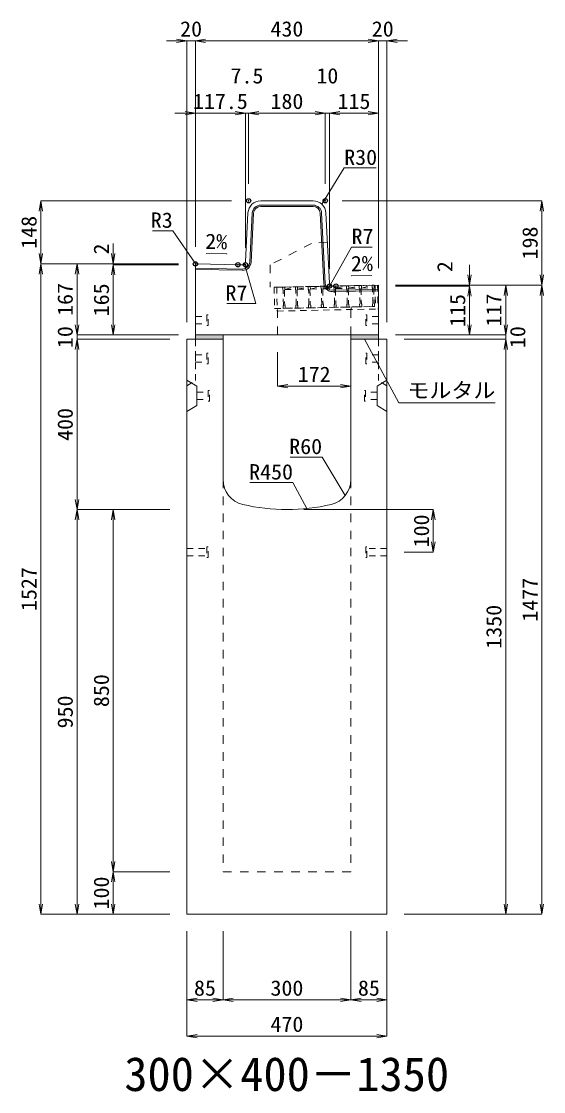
# Model space of a CAD drawing. Units: millimetres at full size. Extents: x -22536 to 51867, y -19720 to 38340.
# Drawn here: x 12276 to 13503, y 9334 to 11846 of the extents above; entities that cross this region are included whole.
import ezdxf
from ezdxf.enums import TextEntityAlignment as Align

# ---------------------------------------------------------------- set-up
doc = ezdxf.new("R2010")
doc.units = ezdxf.units.MM
doc.header["$LTSCALE"] = 20
doc.header["$PDMODE"] = 32
doc.header["$PDSIZE"] = 10
doc.linetypes.add('USER1', pattern=[2, 1, -1])
doc.linetypes.add('USER2', pattern=[1.35, 0.75, -0.6])
for name, color, linetype, lineweight in [('インサート', 3, 'USER2', 9), ('グレーチング', 7, 'USER2', 5), ('モルタル', 7, 'Continuous', 9), ('受枠', 3, 'USER2', 9), ('寸法線', 7, 'Continuous', 13), ('引出線', 4, 'Continuous', 13), ('本体', 2, 'Continuous', 13), ('目地', 132, 'Continuous', 5)]:
    doc.layers.add(name, color=color, linetype=linetype, lineweight=lineweight)
doc.layers.add('作業エリア', color=11, linetype='Continuous')
doc.layers.add('文字', color=7, linetype='Continuous')
doc.styles.add('ＭＳ 明朝', font='')
doc.styles.get('ＭＳ 明朝').set_extended_font_data('MS Mincho')

# ---------------------------------------------------------------- blocks, each defined once
blk = doc.blocks.new('open_arrow')
at = {"color": 0, "linetype": 'Continuous', "lineweight": -2}
blk.add_lwpolyline([(7.5, 1.25), (0, 0), (7.5, -1.25)], dxfattribs=at)

msp = doc.modelspace()

# ---------------------------------------------------------------- hatches: boundary and pattern name
at = {"layer": 'モルタル'}
for points in [[(12750, 11100), (12750, 11110), (12685, 11110), (12685, 11100)], [(13115, 11100), (13115, 11110), (13050, 11110), (13050, 11100)]]:
    msp.add_hatch(color=256, dxfattribs=at).paths.add_polyline_path(points)

# ---------------------------------------------------------------- linework, layer by layer
at = {"layer": 'インサート'}
for p, q in [((12715, 11157.5), (12712, 11157.5)), ((12712, 11157.5), (12712, 11132.5)), ((12715, 11132.5), (12715, 11157.5)), ((13085, 11157.5), (13088, 11157.5)), ((13085, 11132.5), (13085, 11157.5)), ((13088, 11157.5), (13088, 11132.5)), ((12685, 11153.5), (12712, 11153.5)), ((12685, 11153.5), (12685, 11136.5)), ((12685, 11136.5), (12712, 11136.5)), ((12712, 11132.5), (12715, 11132.5)), ((13088, 11132.5), (13085, 11132.5)), ((13115, 11153.5), (13088, 11153.5)), ((13115, 11136.5), (13088, 11136.5)), ((13115, 11153.5), (13115, 11136.5)), ((12685, 11063.5), (12712, 11063.5)), ((12685, 11063.5), (12685, 11046.5)), ((12715, 11067.5), (12712, 11067.5)), ((12712, 11067.5), (12712, 11042.5)), ((12715, 11042.5), (12715, 11067.5)), ((13085, 11067.5), (13088, 11067.5)), ((13085, 11042.5), (13085, 11067.5)), ((13088, 11067.5), (13088, 11042.5)), ((13115, 11063.5), (13088, 11063.5)), ((13115, 11063.5), (13115, 11046.5)), ((12685, 11046.5), (12712, 11046.5)), ((12712, 11042.5), (12715, 11042.5)), ((13088, 11042.5), (13085, 11042.5)), ((13115, 11046.5), (13088, 11046.5)), ((12688.2, 10975.5), (12715.2, 10975.5)), ((12688.2, 10975.5), (12688.2, 10958.5)), ((12688.2, 10958.5), (12715.2, 10958.5)), ((12718.2, 10979.5), (12715.2, 10979.5)), ((12715.2, 10979.5), (12715.2, 10954.5)), ((12718.2, 10954.5), (12718.2, 10979.5)), ((13081.8, 10979.5), (13084.8, 10979.5)), ((13081.8, 10954.5), (13081.8, 10979.5)), ((13084.8, 10979.5), (13084.8, 10954.5)), ((13111.8, 10975.5), (13084.8, 10975.5)), ((13111.8, 10958.5), (13084.8, 10958.5)), ((13111.8, 10975.5), (13111.8, 10958.5)), ((12715.2, 10954.5), (12718.2, 10954.5)), ((13084.8, 10954.5), (13081.8, 10954.5)), ((12665, 10608.5), (12712, 10608.5)), ((12665, 10608.5), (12665, 10591.5)), ((12715, 10612.5), (12712, 10612.5)), ((12712, 10612.5), (12712, 10587.5)), ((12715, 10587.5), (12715, 10612.5)), ((13088, 10612.5), (13085, 10612.5)), ((13085, 10612.5), (13085, 10587.5)), ((13088, 10587.5), (13088, 10612.5)), ((13135, 10608.5), (13088, 10608.5)), ((13135, 10591.5), (13135, 10608.5)), ((12665, 10591.5), (12712, 10591.5)), ((12712, 10587.5), (12715, 10587.5)), ((13085, 10587.5), (13088, 10587.5)), ((13135, 10591.5), (13088, 10591.5))]:
    msp.add_line(p, q, dxfattribs=at)
at = {"layer": 'グレーチング'}
for p, q in [((12889.92, 11222.5), (13104.88, 11226.8)), ((12895.04, 11216.6), (12919.92, 11223.1)), ((12895.04, 11216.6), (12920.04, 11217.1)), ((12925.04, 11217.2), (12949.91, 11223.7)), ((12925.04, 11217.2), (12950.03, 11217.7)), ((12955.03, 11217.8), (12979.91, 11224.3)), ((12955.03, 11217.8), (12980.03, 11218.3)), ((12985.03, 11218.4), (13009.9, 11224.9)), ((12985.03, 11218.4), (13010.02, 11218.9)), ((13015.02, 11219), (13039.89, 11225.5)), ((13015.02, 11219), (13040.01, 11219.5)), ((13045.01, 11219.6), (13069.89, 11226.1)), ((13045.01, 11219.6), (13070.01, 11220.1)), ((13075.01, 11220.2), (13099.88, 11226.7)), ((13075.01, 11220.2), (13100, 11220.7)), ((12890.92, 11172.51), (13105.88, 11176.81))]:
    msp.add_line(p, q, dxfattribs=at)
for points in [[(12889.92, 11222.5), (12894.92, 11222.6), (12895.04, 11216.6), (12894.06, 11215.58), (12894.78, 11179.59), (12895.8, 11178.61), (12895.92, 11172.61), (12890.92, 11172.51), (12890.8, 11178.51), (12891.78, 11179.53), (12891.06, 11215.52), (12890.04, 11216.5)], [(12919.92, 11223.1), (12924.92, 11223.2), (12925.04, 11217.2), (12924.06, 11216.18), (12924.78, 11180.19), (12925.8, 11179.21), (12925.92, 11173.21), (12920.92, 11173.11), (12920.8, 11179.11), (12921.78, 11180.13), (12921.06, 11216.12), (12920.04, 11217.1)], [(12949.91, 11223.7), (12954.91, 11223.8), (12955.03, 11217.8), (12954.05, 11216.78), (12954.77, 11180.79), (12955.79, 11179.81), (12955.91, 11173.81), (12950.91, 11173.71), (12950.79, 11179.71), (12951.77, 11180.73), (12951.05, 11216.72), (12950.03, 11217.7)], [(12979.91, 11224.3), (12984.91, 11224.4), (12985.03, 11218.4), (12984.05, 11217.38), (12984.77, 11181.39), (12985.79, 11180.41), (12985.91, 11174.41), (12980.91, 11174.31), (12980.79, 11180.31), (12981.77, 11181.33), (12981.05, 11217.32), (12980.03, 11218.3)], [(13009.9, 11224.9), (13014.9, 11225), (13015.02, 11219), (13014.04, 11217.98), (13014.76, 11181.99), (13015.78, 11181.01), (13015.9, 11175.01), (13010.9, 11174.91), (13010.78, 11180.91), (13011.76, 11181.93), (13011.04, 11217.92), (13010.02, 11218.9)], [(13039.89, 11225.5), (13044.89, 11225.6), (13045.01, 11219.6), (13044.03, 11218.58), (13044.75, 11182.59), (13045.77, 11181.61), (13045.89, 11175.61), (13040.89, 11175.51), (13040.77, 11181.51), (13041.75, 11182.53), (13041.03, 11218.52), (13040.01, 11219.5)], [(13069.89, 11226.1), (13074.89, 11226.2), (13075.01, 11220.2), (13074.03, 11219.18), (13074.75, 11183.19), (13075.77, 11182.21), (13075.89, 11176.21), (13070.89, 11176.11), (13070.77, 11182.11), (13071.75, 11183.13), (13071.03, 11219.12), (13070.01, 11220.1)], [(13099.88, 11226.7), (13104.88, 11226.8), (13105, 11220.8), (13104.02, 11219.78), (13104.74, 11183.79), (13105.76, 11182.81), (13105.88, 11176.81), (13100.88, 11176.71), (13100.76, 11182.71), (13101.74, 11183.73), (13101.02, 11219.72), (13100, 11220.7)]]:
    msp.add_lwpolyline(points, close=True, dxfattribs=at)
at = {"layer": 'モルタル'}
for points in [[(12685, 11110), (12750, 11110), (12750, 11100), (12685, 11100)], [(13050, 11110), (13115, 11110), (13115, 11100), (13050, 11100)]]:
    msp.add_lwpolyline(points, close=True, dxfattribs=at)
at = {"layer": '作業エリア'}
for p in [(12810, 11425), (12990, 11425), (12685, 11277), (12785, 11275), (12802.5, 11275), (13000, 11225), (13015, 11225)]:
    msp.add_point(p, dxfattribs=at)
at = {"layer": '受枠'}
for p, q in [((12869.93, 11222.1), (13112.88, 11226.96)), ((12869.93, 11222.1), (12870.93, 11172.11)), ((12875.93, 11222.22), (12877.05, 11166.23)), ((13106.88, 11226.84), (13107.88, 11176.85)), ((13112.88, 11226.96), (13114, 11170.97)), ((12870.93, 11172.11), (13107.88, 11176.85)), ((12877.05, 11166.23), (13114, 11170.97)), ((13050.89, 11175.71), (13051.01, 11169.71))]:
    msp.add_line(p, q, dxfattribs=at)
at = {"layer": '寸法線'}
for p, q in [((12733, 11800.58), (12617, 11800.58)), ((12665, 11140), (12665, 11800.58)), ((12685, 11800.58), (13115, 11800.58)), ((12685, 11317), (12685, 11800.58)), ((12685, 11317), (12685, 11800.58)), ((13067, 11800.58), (13183, 11800.58)), ((13115, 11267), (13115, 11800.58)), ((13115, 11267), (13115, 11800.58)), ((13135, 11140), (13135, 11800.58)), ((12637, 11630.58), (12802.5, 11630.58)), ((12685, 11317), (12685, 11630.58)), ((12754.5, 11630.58), (12858, 11630.58)), ((12802.5, 11315), (12802.5, 11630.58)), ((12802.5, 11315), (12802.5, 11630.58)), ((12810, 11465), (12810, 11630.58)), ((12810, 11630.58), (12990, 11630.58)), ((12810, 11465), (12810, 11630.58)), ((12942, 11630.58), (13048, 11630.58)), ((12990, 11465), (12990, 11630.58)), ((12990, 11465), (12990, 11630.58)), ((13000, 11265), (13000, 11630.58)), ((13000, 11630.58), (13115, 11630.58)), ((13000, 11265), (13000, 11630.58)), ((13115, 11267), (13115, 11630.58)), ((12322.06, 11425), (12322.06, 11277)), ((12770, 11425), (12322.06, 11425)), ((13030, 11425), (13498.78, 11425)), ((13498.78, 11425), (13498.78, 11227)), ((12492.06, 11325), (12492.06, 11227)), ((12645, 11277), (12322.06, 11277)), ((12322.06, 9750), (12322.06, 11277)), ((12645, 11277), (12322.06, 11277)), ((12407.06, 11277), (12407.06, 11110)), ((12645, 11277), (12407.06, 11277)), ((12645, 11277), (12492.06, 11277)), ((12645, 11275), (12492.06, 11275)), ((12492.06, 11275), (12492.06, 11110)), ((12645, 11275), (12492.06, 11275)), ((13328.78, 11275), (13328.78, 11177)), ((13155, 11227), (13328.78, 11227)), ((13155, 11227), (13413.78, 11227)), ((13155, 11227), (13498.78, 11227)), ((13155, 11227), (13498.78, 11227)), ((13155, 11225), (13328.78, 11225)), ((13155, 11225), (13328.78, 11225)), ((13328.78, 11225), (13328.78, 11110)), ((13413.78, 11227), (13413.78, 11110)), ((13498.78, 11227), (13498.78, 9750)), ((12407.06, 11158), (12407.06, 11052)), ((13413.78, 11158), (13413.78, 11052)), ((12645, 11110), (12407.06, 11110)), ((12645, 11110), (12407.06, 11110)), ((12645, 11110), (12492.06, 11110)), ((13155, 11110), (13328.78, 11110)), ((13155, 11110), (13413.78, 11110)), ((13155, 11110), (13413.78, 11110)), ((12625, 11100), (12407.06, 11100)), ((12407.06, 11100), (12407.06, 10700)), ((12625, 11100), (12407.06, 11100)), ((13175, 11100), (13413.78, 11100)), ((13175, 11100), (13413.78, 11100)), ((13413.78, 11100), (13413.78, 9750)), ((12878, 11070), (12878, 10989.77)), ((12878, 10989.77), (13050, 10989.77)), ((12625, 10700), (12407.06, 10700)), ((12407.06, 9750), (12407.06, 10700)), ((12625, 10700), (12407.06, 10700)), ((12492.06, 10700), (12492.06, 9850)), ((12625, 10700), (12492.06, 10700)), ((12940, 10700), (13243.78, 10700)), ((13243.78, 10700), (13243.78, 10600)), ((13175, 10600), (13243.78, 10600)), ((12625, 9850), (12492.06, 9850)), ((12492.06, 9850), (12492.06, 9750)), ((12625, 9850), (12492.06, 9850)), ((12625, 9750), (12322.06, 9750)), ((12625, 9750), (12407.06, 9750)), ((12625, 9750), (12492.06, 9750)), ((13175, 9750), (13413.78, 9750)), ((13175, 9750), (13498.78, 9750)), ((12665, 9710), (12665, 9548.84)), ((12665, 9710), (12665, 9463.84)), ((12750, 9710), (12750, 9548.84)), ((12750, 9710), (12750, 9548.84)), ((13050, 9710), (13050, 9548.84)), ((13050, 9710), (13050, 9548.84)), ((13135, 9710), (13135, 9548.84)), ((13135, 9710), (13135, 9463.84)), ((12665, 9548.84), (12750, 9548.84)), ((12750, 9548.84), (13050, 9548.84)), ((13050, 9548.84), (13135, 9548.84)), ((12665, 9463.84), (13135, 9463.84))]:
    msp.add_line(p, q, dxfattribs=at)
at = {"layer": '引出線'}
for points in [[(12982.14, 11416.74), (13034.6, 11502.07), (13109.27, 11502.07)], [(12685.9, 11276.08), (12631.83, 11354.5), (12584.11, 11354.5)], [(13001.83, 11226.93), (13051.86, 11316.53), (13099.79, 11316.53)], [(12759.18, 11300.18), (12710.44, 11301.15), (12759.18, 11300.18)], [(12800.67, 11276.93), (12827.18, 11183.56), (12759.25, 11183.56)], [(13050.86, 11248.59), (13099.57, 11249.56), (13050.83, 11248.59)], [(13082.5, 11100), (13163.13, 10950.97), (13389.05, 10950.97)], [(13037.07, 10733.32), (12982.66, 10823.21), (12907.98, 10823.21)], [(12946.44, 10702.4), (12914.22, 10763.55), (12813.21, 10763.55)]]:
    msp.add_lwpolyline(points, dxfattribs=at)
at = {"layer": '本体'}
for p, q in [((12838.54, 11425), (12961.46, 11425)), ((12802.83, 11281.65), (12808.57, 11396.5)), ((12999.67, 11231.65), (12991.43, 11396.5)), ((12685, 11110), (12685, 11273.94)), ((12688.06, 11276.94), (12785, 11275)), ((12785, 11275), (12795.84, 11275)), ((13015, 11225), (13006.66, 11225)), ((13115, 11227), (13015, 11225)), ((13115, 11110), (13115, 11227)), ((12685, 11110), (13115, 11110)), ((12665, 11100), (12665, 9750)), ((12665, 11100), (12750, 11100)), ((12750, 11100), (12750, 10770.53)), ((13050, 11100), (13135, 11100)), ((13050, 11100), (13050, 10770.53)), ((13135, 11100), (13135, 9750)), ((12665, 9750), (13135, 9750))]:
    msp.add_line(p, q, dxfattribs=at)
at = {"layer": '本体', "linetype": 'USER1'}
for p, q in [((12958, 11325), (12861, 11275)), ((12994.85, 11328), (12958, 11325)), ((12861, 11275), (12861, 11221.92)), ((13015, 11225), (12861, 11221.92)), ((12878, 11110), (12878, 11172.25)), ((13050, 11110), (13050, 11175.69))]:
    msp.add_line(p, q, dxfattribs=at)
at = {"layer": '本体', "linetype": 'USER2', "lineweight": 9}
for p, q in [((12685, 11003), (12685, 11100)), ((13115, 11003), (13115, 11100)), ((12665, 10990.5), (12685, 11003)), ((13135, 10990.5), (13115, 11003))]:
    msp.add_line(p, q, dxfattribs=at)
at = {"layer": '本体', "lineweight": 9}
for p, q in [((12665, 11004), (12688.2, 10989.5)), ((12688.2, 10989.5), (12688.2, 10944.5)), ((13134.58, 11003.74), (13111.8, 10989.5)), ((13111.8, 10989.5), (13111.8, 10944.5)), ((12688.2, 10944.5), (12665, 10930)), ((13111.8, 10944.5), (13135, 10930))]:
    msp.add_line(p, q, dxfattribs=at)
at = {"layer": '本体', "linetype": 'USER1', "lineweight": 15}
for p, q in [((12750, 10770.53), (12750, 9850)), ((13050, 10770.53), (13050, 9850)), ((12750, 9850), (13050, 9850))]:
    msp.add_line(p, q, dxfattribs=at)
at = {"layer": '本体'}
for centre, radius, start, end in [((12838.54, 11395), 30, 90, 177.13759), ((12961.46, 11395), 30, 2.86241, 90), ((12795.84, 11282), 7, 270, 357.13759), ((12688, 11273.94), 3, 88.85424, 180), ((13006.66, 11232), 7, 182.86241, 270), ((12810, 10770.53), 60, 180, 256.65764), ((12990, 10770.53), 60, 283.34236, 0), ((12900, 11150), 450, 256.65764, 283.34236)]:
    msp.add_arc(centre, radius, start, end, dxfattribs=at)
at = {"layer": '目地'}
for p, q in [((12838.54, 11415), (12961.46, 11415)), ((12838.54, 11412), (12961.46, 11412)), ((12812.81, 11280.94), (12818.56, 11396)), ((12815.81, 11280.79), (12821.56, 11395.85)), ((12978.44, 11395.85), (12986.69, 11230.84)), ((12981.44, 11396), (12989.69, 11230.99)), ((12685, 11267), (12795.49, 11264.79)), ((12685, 11264), (12795.43, 11261.79)), ((13007.01, 11214.84), (13115, 11217)), ((13007.07, 11211.84), (13115, 11214))]:
    msp.add_line(p, q, dxfattribs=at)
for centre, radius, start, end in [((12838.54, 11395), 20, 90, 177.13759), ((12838.54, 11395), 17, 90, 177.13759), ((12961.46, 11395), 20, 2.86241, 90), ((12961.46, 11395), 17, 2.86241, 90), ((12795.83, 11281.78), 20, 268.85424, 357.13759), ((12795.83, 11281.78), 17, 268.85424, 357.13759), ((13006.67, 11231.83), 17, 182.86241, 271.14576), ((13006.67, 11231.83), 20, 182.86241, 271.14576)]:
    msp.add_arc(centre, radius, start, end, dxfattribs=at)

# ---------------------------------------------------------------- block references
at = {"layer": '寸法線', "xscale": 3.2, "yscale": 3.2}
for p, rotation in [((12665, 11800.58), 180), ((13115, 11800.58), 180), ((13115, 11800.58), 180), ((12685, 11630.58), 180), ((12802.5, 11630.58), 180), ((12802.5, 11630.58), 180), ((12990, 11630.58), 180), ((12990, 11630.58), 180), ((13115, 11630.58), 180), ((12322.06, 11425), 270), ((13498.78, 11425), 270), ((12322.06, 11277), 90), ((12492.06, 11277), 90), ((12322.06, 11277), 270), ((12407.06, 11277), 270), ((12492.06, 11275), 270), ((12492.06, 11275), 270), ((13328.78, 11227), 90), ((13498.78, 11227), 90), ((13328.78, 11225), 270), ((13328.78, 11225), 270), ((13413.78, 11227), 270), ((13498.78, 11227), 270), ((12407.06, 11110), 90), ((12407.06, 11110), 90), ((12492.06, 11110), 90), ((13328.78, 11110), 90), ((13413.78, 11110), 90), ((13413.78, 11110), 90), ((12407.06, 11100), 270), ((12407.06, 11100), 270), ((13413.78, 11100), 270), ((13413.78, 11100), 270), ((13050, 10989.77), 180), ((12407.06, 10700), 90), ((12407.06, 10700), 270), ((12492.06, 10700), 270), ((13243.78, 10700), 270), ((13243.78, 10600), 90), ((12492.06, 9850), 90), ((12492.06, 9850), 270), ((12322.06, 9750), 90), ((12407.06, 9750), 90), ((12492.06, 9750), 90), ((13413.78, 9750), 90), ((13498.78, 9750), 90), ((12750, 9548.84), 180), ((13050, 9548.84), 180), ((13135, 9548.84), 180), ((13135, 9463.84), 180)]:
    msp.add_blockref('open_arrow', p, dxfattribs=dict(at, rotation=rotation))
for p in [(12685, 11800.58), (12685, 11800.58), (13135, 11800.58), (12810, 11630.58), (12810, 11630.58), (13000, 11630.58), (13000, 11630.58), (12878, 10989.77), (12665, 9548.84), (12750, 9548.84), (13050, 9548.84), (12665, 9463.84)]:
    msp.add_blockref('open_arrow', p, dxfattribs=at)
at = {"layer": '引出線', "xscale": 0.0533, "yscale": 0.0533}
for p, rotation in [((12982.14, 11416.74), 58.4), ((12759.18, 11300.18), 178.9), ((12685.9, 11276.08), 124.6), ((12800.67, 11276.93), 285.9), ((13050.86, 11248.59), 1.1), ((13001.83, 11226.93), 60.8), ((13082.5, 11100), 298.4), ((13037.07, 10733.32), 121.2), ((12946.44, 10702.4), 117.8)]:
    msp.add_blockref('open_arrow', p, dxfattribs=dict(at, rotation=rotation))

# ---------------------------------------------------------------- texts
at = {"layer": '寸法線', "style": 'ＭＳ 明朝', "width": 1.05}
for s, p in [('20', (12675, 11828.58)), ('430', (12900, 11828.58)), ('20', (13125, 11828.58)), ('7.5', (12806.25, 11718.58)), ('10', (12995, 11718.58)), ('117.5', (12743.75, 11658.58)), ('180', (12900, 11658.58)), ('115', (13057.5, 11658.58)), ('172', (12964, 11017.77)), ('85', (12707.5, 9576.84)), ('300', (12900, 9576.84)), ('85', (13092.5, 9576.84)), ('470', (12900, 9491.84))]:
    msp.add_text(s, height=36.03, dxfattribs=at).set_placement(p, align=Align.MIDDLE_CENTER)
for s, p in [('148', (12294.06, 11351)), ('198', (13470.78, 11326)), ('2', (12464.06, 11311.82)), ('2', (13270.78, 11270.34)), ('167', (12379.06, 11193.5)), ('165', (12464.06, 11192.5)), ('115', (13300.78, 11167.5)), ('117', (13385.78, 11168.5)), ('10', (12379.06, 11105)), ('10', (13441.78, 11105)), ('400', (12379.06, 10900)), ('100', (13215.78, 10650)), ('1527', (12294.06, 10513.5)), ('1477', (13470.78, 10488.5)), ('1350', (13385.78, 10425)), ('850', (12464.06, 10275)), ('950', (12379.06, 10225)), ('100', (12464.06, 9800))]:
    msp.add_text(s, height=36.03, rotation=90, dxfattribs=at).set_placement(p, align=Align.MIDDLE_CENTER)
at = {"layer": '引出線', "style": 'ＭＳ 明朝', "width": 1.05}
for s, p in [('R30', (13034.6, 11545.27)), ('R7', (13051.86, 11359.73)), ('モルタル', (13183.13, 10998.08))]:
    msp.add_text(s, height=36.03, dxfattribs=at).set_placement(p, align=Align.TOP_LEFT)
for s, p in [('R3', (12631.83, 11397.7)), ('R7', (12807.18, 11226.76)), ('R60', (12982.66, 10866.41)), ('R450', (12914.22, 10806.75))]:
    msp.add_text(s, height=36.03, dxfattribs=at).set_placement(p, align=Align.TOP_RIGHT)
msp.add_text('2%', height=36.03, rotation=358.854, dxfattribs=at).set_placement((12760.12, 11347.07), align=Align.TOP_RIGHT)
msp.add_text('2%', height=36.03, rotation=1.146, dxfattribs=at).set_placement((13049.89, 11295.48), align=Align.TOP_LEFT)
at = {"layer": '文字', "style": 'ＭＳ 明朝'}
msp.add_text('300×400－1350', height=80.06, dxfattribs=at).set_placement((12899.52, 9375.03), align=Align.MIDDLE_CENTER)

doc.saveas('drawing.dxf')
